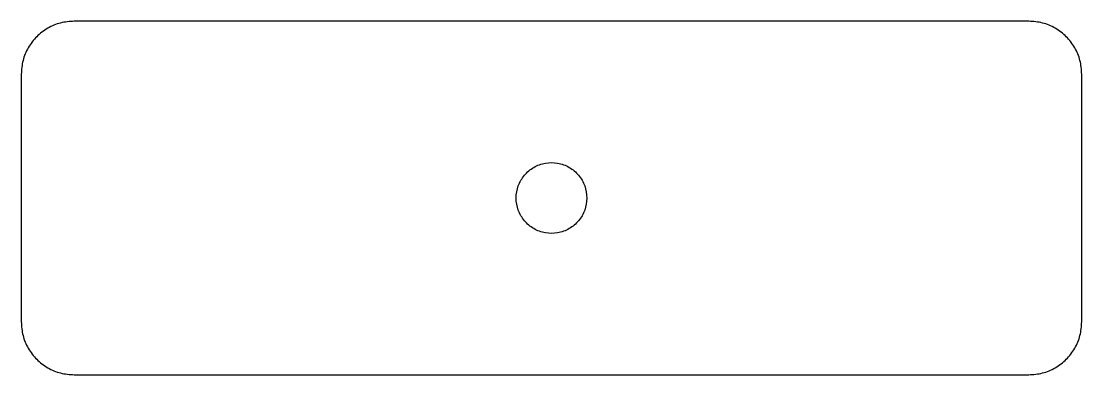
# Model space of a CAD drawing. Extents: x -30 to 30, y -10 to 10.
import ezdxf

# ---------------------------------------------------------------- set-up
doc = ezdxf.new("R2010")
doc.units = 0
doc.layers.get('0').update_dxf_attribs({"linetype": 'CONTINUOUS'})

msp = doc.modelspace()

# ---------------------------------------------------------------- linework, layer by layer
at = {"color": 7}
for p, q in [((27, 10), (-27, 10)), ((-30, 7), (-30, -7)), ((30, -7), (30, 7)), ((2, 0), (2, 0)), ((-27, -10), (27, -10))]:
    msp.add_line(p, q, dxfattribs=at)
for points, knots in [([(-27, 10), (-27.26254, 9.980001), (-27.785446, 9.940169), (-28.51697, 9.625394), (-29.146494, 9.146494), (-29.625394, 8.51697), (-29.940169, 7.785447), (-29.980001, 7.26254), (-30, 7)], [0, 0, 0, 0, 0.785325, 1.56415, 2.349475, 3.1348, 3.913626, 4.69895, 4.69895, 4.69895, 4.69895]), ([(30, 7), (29.980001, 7.26254), (29.940169, 7.785447), (29.625394, 8.51697), (29.146494, 9.146494), (28.51697, 9.625394), (27.785446, 9.940169), (27.26254, 9.980001), (27, 10)], [0, 0, 0, 0, 0.785325, 1.56415, 2.349475, 3.1348, 3.913626, 4.69895, 4.69895, 4.69895, 4.69895]), ([(2, 0), (1.976104, 0.233829), (1.928654, 0.698141), (1.560521, 1.311737), (1.021511, 1.767929), (0.35405, 2.009878), (-0.354203, 2.009878), (-1.02073, 1.767929), (-1.563472, 1.311737), (-1.917737, 0.698141), (-2.041428, 0), (-1.917737, -0.698141), (-1.563472, -1.311737), (-1.02073, -1.767929), (-0.354203, -2.009878), (0.35405, -2.009878), (1.021511, -1.767929), (1.560521, -1.311737), (1.928654, -0.698141), (1.976104, -0.233829), (2, 0)], [0, 0, 0, 0, 0.697928, 1.385868, 2.083796, 2.781724, 3.469664, 4.167592, 4.865521, 5.55346, 6.251389, 6.949317, 7.637257, 8.335185, 9.033113, 9.721053, 10.418981, 11.116909, 11.804849, 12.502777, 12.502777, 12.502777, 12.502777]), ([(-30, -7), (-29.980001, -7.26254), (-29.940169, -7.785447), (-29.625394, -8.51697), (-29.146494, -9.146494), (-28.51697, -9.625394), (-27.785447, -9.940169), (-27.26254, -9.980001), (-27, -10)], [0, 0, 0, 0, 0.785325, 1.564151, 2.349475, 3.1348, 3.913626, 4.698951, 4.698951, 4.698951, 4.698951]), ([(27, -10), (27.26254, -9.980001), (27.785447, -9.940169), (28.51697, -9.625394), (29.146494, -9.146494), (29.625394, -8.51697), (29.940169, -7.785447), (29.980001, -7.26254), (30, -7)], [0, 0, 0, 0, 0.785325, 1.564151, 2.349475, 3.1348, 3.913626, 4.698951, 4.698951, 4.698951, 4.698951])]:
    msp.add_open_spline(points, degree=3, knots=knots, dxfattribs=at)

doc.saveas('drawing.dxf')
